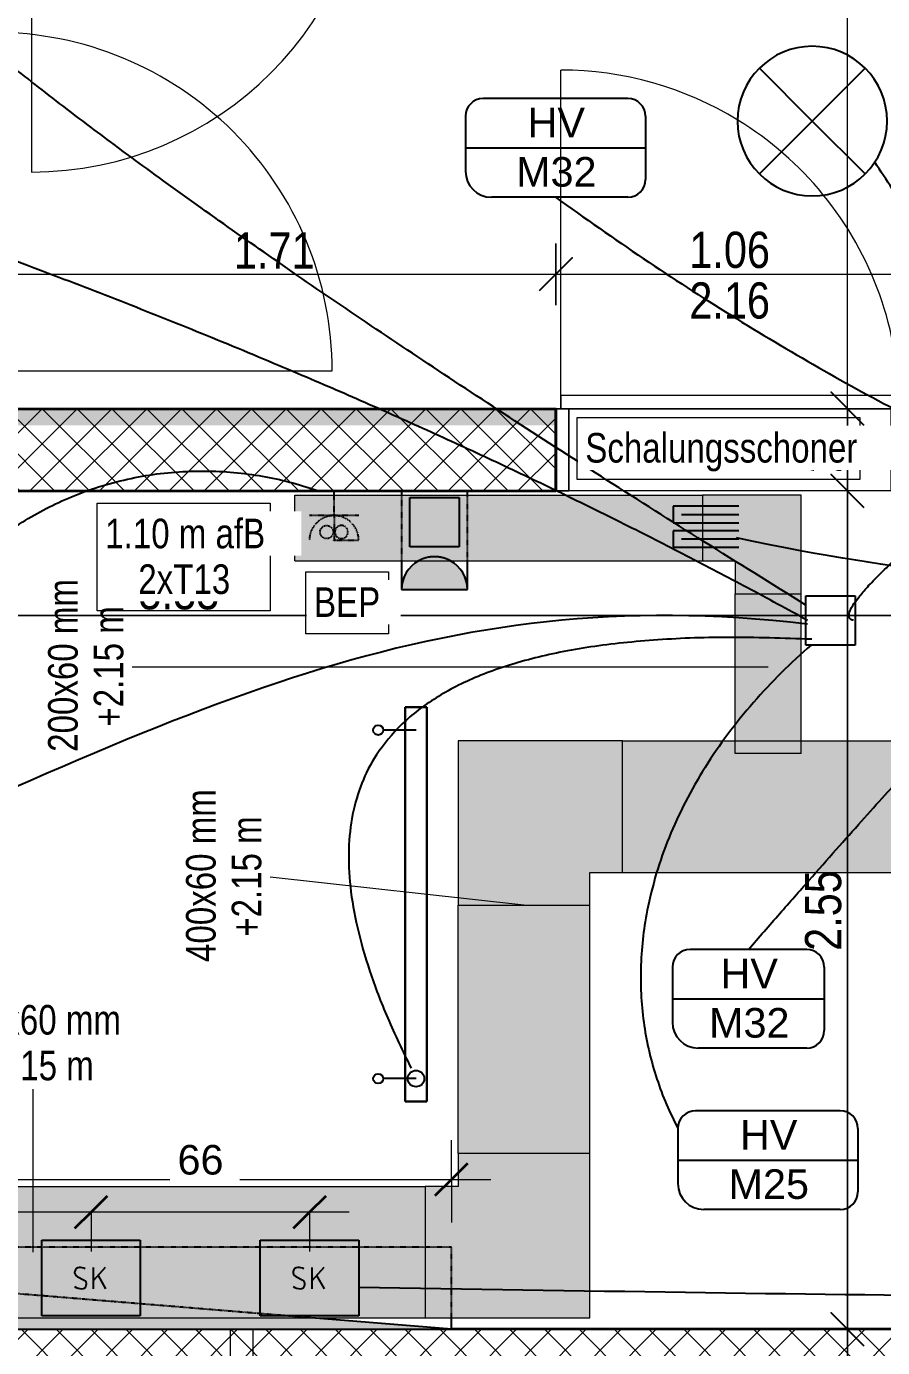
# Model space of a CAD drawing. Header units: millimetres. Extents: x -24363 to 26500, y -21894 to 23000.
# Drawn here: x -6730 to -4126, y -2856 to 1163 of the extents above; entities that cross this region are included whole.
import ezdxf

# ---------------------------------------------------------------- set-up
doc = ezdxf.new("R2010")
doc.units = ezdxf.units.MM
for name, pattern in [('IMPORT-Strich 2_1mm _3_', [3, 2, -1]), ('IMPORT-Strichpunkt 3_1_1mm Achsen _3_', [5, 3, -1, 0, -1]), ('Verdeckt 0_75', [1.5, 0.75, -0.75])]:
    doc.linetypes.add(name, pattern=pattern)
for name, color, linetype, lineweight in [('010 Türen Neu', 7, 'Continuous', 5), ('015 Innenwände Bauteilschraffuren Neu', 7, 'Continuous', 5), ('015 Innenwände Neu', 7, 'Continuous', 5), ('030 Bodenaufbauten Neu', 7, 'Continuous', 5), ('035 Decken Neu', 7, 'Continuous', 5), ('080 Raum Innen Kontur Neu', 7, 'Continuous', 5), ('110 Bemassungen Ausführung Neu', 7, 'Continuous', 5), ('160 Beschriftungen Ausführung Neu', 7, 'Continuous', 5), ('260 Kennzeichnung Sichtbeton Neu', 7, 'Continuous', 5), ('Allgemeine Beschriftungen', 7, 'Continuous', 5), ('Bemaßungen', 7, 'Continuous', 9), ('Bemaßungen-50', 7, 'Continuous', 9), ('Elektrische Ausstattung', 7, 'Continuous', 5), ('Elektroinstallationen', 7, 'Continuous', 5), ('Kabel', 7, 'Continuous', 5), ('Kabeltrasse - Beschriftungen', 7, 'Continuous', 9), ('Kabeltrassen', 7, 'Continuous', 5), ('Kabeltrassenformteile', 7, 'Continuous', 5), ('Leuchten', 7, 'Continuous', 5), ('Türen', 7, 'Continuous', 5), ('Wände', 7, 'Continuous', 5)]:
    doc.layers.add(name, color=color, linetype=linetype, lineweight=lineweight)
for name, color, linetype, lineweight, true_color in [('5773_100 Untergeschoss_dwg', 7, 'Continuous', 5, 0x767676), ('Detailelemente', 1, 'Continuous', 25, 0xff0000), ('Linien', 7, 'Verdeckt 0_75', 5, 0xc0c0c0)]:
    doc.layers.add(name, color=color, linetype=linetype, lineweight=lineweight, true_color=true_color)
doc.styles.add('Arial Narrow', font='ARIALN.TTF', dxfattribs={"height": 110.000002})
doc.styles.add('Arial Narrow_4', font='ARIALN.TTF', dxfattribs={"height": 75})
doc.styles.add('Arial_5', font='arial.ttf', dxfattribs={"height": 90})
doc.styles.add('Arial_6', font='arial.ttf', dxfattribs={"width": 0.8, "height": 90})
doc.dimstyles.new('Diagonal_-_1_8_mm_Arial', dxfattribs={"dimscale": 304.8, "dimtxt": 91.823346, "dimasz": 0.328084, "dimexe": 0.393701, "dimexo": 0.246063, "dimgap": 0.287073, "dimtad": 1, "dimdec": 0, "dimlfac": 0.1, "dimzin": 0, "dimdsep": 46, "dimtxsty": 'Arial_5', "dimblk1": 'OBLIQUE', "dimblk2": 'OBLIQUE', "dimsah": 1, "dimcen": 0.09, "dimdle": 0.393701, "dimadec": 3, "dimazin": 2, "dimtfac": 1, "dimtdec": 4, "dimtix": 1, "dimtmove": 0, "dimatfit": 3, "dimfxl": 1, "dimtvp": 1, "dimtfill": 1, "dimtolj": 1, "dimtzin": 0, "dimarcsym": 2})
pattern_1 = [(60.551, (0, 0), (-65.3095, 36.87365), []), (150.551, (0, 0), (36.87365, 65.3095), [])]

# ---------------------------------------------------------------- blocks, each defined once
blk = doc.blocks.new('DirectShape - Modell_Elektroplaner_002-17037888-UG')
at = {"layer": 'Wände', "color": 253, "true_color": 0xa3a3a3}
for p, q in [((3810, 250), (0, 250)), ((3810, 0), (3810, 250)), ((0, 0), (3810, 0))]:
    blk.add_line(p, q, dxfattribs=at)
blk = doc.blocks.new('DirectShape - Wand-035-17009666-UG')
blk.add_blockref('DirectShape - Modell_Elektroplaner_002-17037888-UG', (0, 0))
blk = doc.blocks.new('DirectShape - Modell_Elektroplaner_002-17024923-UG')
at = {"layer": 'Wände', "color": 253, "true_color": 0xa3a3a3}
for p, q in [((70, 0), (70, -70)), ((2950, 0), (70, 0)), ((2950, -70), (2950, 0)), ((70, -70), (2950, -70))]:
    blk.add_line(p, q, dxfattribs=at)
blk = doc.blocks.new('DirectShape - Wand-013-17032121-UG')
blk.add_blockref('DirectShape - Modell_Elektroplaner_002-17024923-UG', (0, 0))
blk = doc.blocks.new('DirectShape - Modell_Elektroplaner_002-17037977-UG')
at = {"layer": 'Wände', "color": 253, "true_color": 0xa3a3a3}
blk.add_line((6590, 0), (12490, 0), dxfattribs=at)
blk = doc.blocks.new('DirectShape - Wand-035-17010456-UG')
blk.add_blockref('DirectShape - Modell_Elektroplaner_002-17037977-UG', (0, 0))
blk = doc.blocks.new('DirectShape - Modell_Elektroplaner_002-17024827-UG')
at = {"layer": 'Türen', "color": 253, "true_color": 0xa3a3a3}
for p, q in [((1045, 290), (15, 290)), ((15, 290), (15, 250)), ((1045, 250), (1045, 290)), ((40, 250), (0, 250)), ((0, 250), (0, 0)), ((15, 250), (1045, 250)), ((40, 0), (40, 250)), ((1060, 250), (1020, 250)), ((1020, 250), (1020, 0)), ((1060, 0), (1060, 250)), ((0, 0), (40, 0)), ((1020, 0), (1060, 0))]:
    blk.add_line(p, q, dxfattribs=at)
blk = doc.blocks.new('DirectShape - Tür-014-17032105-UG')
blk.add_blockref('DirectShape - Modell_Elektroplaner_002-17024827-UG', (0, 0))
blk = doc.blocks.new('Modell_Elektroplaner_002_ifc-1-UG')
at = {"layer": 'Türen', "color": 251, "lineweight": 5, "true_color": 0x666666, "rotation": 359.999751747052}
blk.add_blockref('DirectShape - Tür-014-17032105-UG', (-5120, -250), dxfattribs=at)
at = {"layer": 'Wände', "color": 251, "lineweight": 5, "true_color": 0x666666}
for name, p, rotation in [('DirectShape - Wand-035-17009666-UG', (-8930, -250), 359.999751747052), ('DirectShape - Wand-035-17010456-UG', (3560, -2800), 179.9997507434196), ('DirectShape - Wand-013-17032121-UG', (-6110, -5750), 89.9997517460218)]:
    blk.add_blockref(name, p, dxfattribs=dict(at, rotation=rotation))
blk = doc.blocks.new('tin_LED_Lichtleiste - Lichtleiste LED 120-18168000-UG')
at = {"layer": 'Leuchten', "color": 150, "lineweight": 25, "true_color": 0x007fff}
for p, q in [((-530, 0), (-530, 100)), ((530, 0), (530, 100)), ((600, 32.5), (-600, 32.5)), ((-600, 32.5), (-600, -32.5)), ((-600, 32.5), (600, 32.5)), ((-600, -32.5), (-600, 32.5)), ((600, -32.5), (600, 32.5)), ((600, 32.5), (600, -32.5)), ((-600, -32.5), (600, -32.5)), ((600, -32.5), (-600, -32.5))]:
    blk.add_line(p, q, dxfattribs=at)
for centre, radius in [((-530, 115), 15), ((530, 115), 15), ((-530, 0), 25)]:
    blk.add_circle(centre, radius, dxfattribs=at)
blk = doc.blocks.new('tin_Abzweigdose_Flaeche_Decke - 115x115x115-18254457-UG')
at = {"layer": 'Detailelemente', "color": 150, "true_color": 0x007fff}
for p, q in [((-75, 75), (75, 75)), ((-75, -75), (-75, 75)), ((75, 75), (75, -75)), ((75, -75), (-75, -75))]:
    blk.add_line(p, q, dxfattribs=at)
blk = doc.blocks.new('tin_Schlaufdose_Flaeche_Decke - 250x180x120-17548283-UG')
at = {"layer": 'Elektrische Ausstattung', "color": 1, "lineweight": 25, "true_color": 0xff0000}
for p, q in [((-150, 115), (150, 115)), ((-150, -115), (-150, 115)), ((150, 115), (150, -115)), ((-42.1, 4.1), (-20.9, -6.5)), ((7.5, -33.3), (7.5, 31.4)), ((43.5, 31.4), (7.5, -8.1)), ((21.4, 7.1), (43.9, -33.3)), ((150, -115), (-150, -115))]:
    blk.add_line(p, q, dxfattribs=at)
for centre, radius, start, end in [((-35.5, 17), 14.5, 166.68, 242.9494), ((-35.5, 17), 14.4, 90.7712, 166.8059), ((-36, -17.5), 48.9, 67.8956, 89.5956), ((-26.8, 7.6), 40.9, 235.4315, 268.5193), ((-28.4, -18.9), 14.4, 272.5015, 346.8059), ((-28.5, -18.8), 14.5, 346.6801, 58.2226)]:
    blk.add_arc(centre, radius, start, end, dxfattribs=at)
blk = doc.blocks.new('tin_Decke_Aufbauleuchte_Rund - Anbauleuchte Decke rund 400 mm-17691533-UG')
at = {"layer": 'Leuchten', "color": 150, "lineweight": 25, "true_color": 0x007fff}
for q in [(-160.9, 160.9), (160.9, 160.9), (-160.9, -160.9), (160.9, -160.9)]:
    blk.add_line((0, 0), q, dxfattribs=at)
for start, end in [(360, 180), (180, 360)]:
    blk.add_arc((0, 0), 227.5, start, end, dxfattribs=at)
blk = doc.blocks.new('tin_Trasse - Knie - Knie-18168374-UG')
at = {"layer": 'Kabeltrassenformteile', "linetype": 'Verdeckt 0_75', "true_color": 0xffffaa}
blk.add_hatch(color=51, dxfattribs=at).paths.add_polyline_path([(-200, 300), (-200, 200), (-300, 200), (-300, -200), (200, -200), (200, 300)])
at = {"layer": 'Kabeltrassenformteile'}
for p, q in [((200, 300), (-200, 300)), ((-200, 300), (-200, 200)), ((200, -200), (200, 300)), ((-200, 200), (-300, 200)), ((-300, 200), (-300, -200)), ((-300, -200), (200, -200))]:
    blk.add_line(p, q, dxfattribs=at)
blk = doc.blocks.new('tin_Abzweigdose_Flaeche_Decke - 115x115x115-V6-UG')
at = {"layer": 'Detailelemente', "color": 94, "true_color": 0x00a500}
for p, q in [((-75, 75), (75, 75)), ((-75, -75), (-75, 75)), ((75, 75), (75, -75)), ((75, -75), (-75, -75))]:
    blk.add_line(p, q, dxfattribs=at)
blk = doc.blocks.new('tin_Beschriftung_Verweis_2 Zeilen - Verteilung_ Leerrohr-V15-UG')
at = {"layer": 'Elektroinstallationen', "color": 150, "lineweight": 25, "true_color": 0x007fff}
for p, q in [((220, 150), (-220, 150)), ((-273.6, 96.4), (-273.6, -71.4)), ((273.6, 96.4), (273.6, -96.4)), ((-273.6, 0), (273.6, 0)), ((220, -150), (-195, -150))]:
    blk.add_line(p, q, dxfattribs=at)
for centre, radius, start, end in [((-220, 96.4), 53.6, 90, 180), ((220, 96.4), 53.6, 360, 90), ((-195, -71.4), 78.6, 180, 270), ((220, -96.4), 53.6, 270, 0)]:
    blk.add_arc(centre, radius, start, end, dxfattribs=at)
blk = doc.blocks.new('tin_Beschriftung_Verweis_2 Zeilen - Verteilung_ Leerrohr-V16-UG')
at = {"layer": 'Elektroinstallationen', "color": 150, "lineweight": 25, "true_color": 0x007fff}
for p, q in [((220, 150), (-220, 150)), ((-273.6, 96.4), (-273.6, -71.4)), ((273.6, 96.4), (273.6, -96.4)), ((-273.6, 0), (273.6, 0)), ((220, -150), (-195, -150))]:
    blk.add_line(p, q, dxfattribs=at)
for centre, radius, start, end in [((-220, 96.4), 53.6, 90, 180), ((220, 96.4), 53.6, 360, 90), ((-195, -71.4), 78.6, 180, 270), ((220, -96.4), 53.6, 270, 0)]:
    blk.add_arc(centre, radius, start, end, dxfattribs=at)
blk = doc.blocks.new('tin_Trasse - Knie - Knie-18175129-UG')
at = {"layer": 'Kabeltrassenformteile', "linetype": 'Verdeckt 0_75', "true_color": 0xffffaa}
blk.add_hatch(color=51, dxfattribs=at).paths.add_polyline_path([(-200, 100), (-200, -100), (100, -100), (100, 200), (-100, 200), (-100, 100)])
at = {"layer": 'Kabeltrassenformteile'}
for p, q in [((100, 200), (-100, 200)), ((-100, 200), (-100, 100)), ((100, -100), (100, 200)), ((-100, 100), (-200, 100)), ((-200, 100), (-200, -100)), ((-200, -100), (100, -100))]:
    blk.add_line(p, q, dxfattribs=at)
blk = doc.blocks.new('tin_Schalungsschoner - Schalungsschoner-18176434-UG')
at = {"layer": 'Elektroinstallationen', "color": 94, "lineweight": 25, "true_color": 0x00a500}
for p, q in [((0, 25), (-200, 25)), ((-200, 25), (-200, -25)), ((-175, 0), (0, 0)), ((-200, -25), (0, -25))]:
    blk.add_line(p, q, dxfattribs=at)
blk = doc.blocks.new('tin_Beschriftung_Verweis_2 Zeilen - Verteilung_ Leerrohr-18253829-UG')
at = {"layer": 'Elektroinstallationen', "color": 1, "lineweight": 25, "true_color": 0xff0000}
for p, q in [((177.3, 150), (-177.3, 150)), ((-230.9, 96.4), (-230.9, -71.4)), ((230.9, 96.4), (230.9, -96.4)), ((-230.9, 0), (230.9, 0)), ((177.3, -150), (-152.3, -150))]:
    blk.add_line(p, q, dxfattribs=at)
for centre, radius, start, end in [((-177.3, 96.4), 53.6, 90, 180), ((177.3, 96.4), 53.6, 360, 90), ((-152.3, -71.4), 78.6, 180, 270), ((177.3, -96.4), 53.6, 270, 0)]:
    blk.add_arc(centre, radius, start, end, dxfattribs=at)
blk = doc.blocks.new('tin_Schaltgerätekombination_Zaehler - Schaltgerätekombination Zähler-17837752-UG')
at = {"layer": 'Detailelemente', "linetype": 'Verdeckt 0_75'}
blk.add_hatch(color=256, dxfattribs=at).paths.add_polyline_path([(-1436.9, 0), (-1525, 0), (-1099.6, -34.9), (1525, -34.9), (1525, 0), (-444.6, 0)])
at = {"layer": 'Detailelemente'}
for p, q in [((1525, 0), (-1525, 0)), ((-1525, 0), (-1099.6, -34.9)), ((-1525, 0), (-1525, -34.9)), ((1525, -34.9), (1525, 0))]:
    blk.add_line(p, q, dxfattribs=at)
at = {"layer": 'Linien', "color": 1, "lineweight": 25, "true_color": 0xff0000}
for p, q in [((-1525, -34.9), (-1525, -250)), ((-1099, -34.9), (-1020, -41.4)), ((1525, -250), (1525, -34.9)), ((-1018.8, -41.5), (411.7, -158.7)), ((411.8, -158.8), (418.3, -159.3)), ((418.4, -159.3), (481.6, -164.5)), ((481.7, -164.5), (1525, -250)), ((-1525, -250), (1525, -250))]:
    blk.add_line(p, q, dxfattribs=at)
blk = doc.blocks.new('tin_BEP - BEP-18175517-UG')
at = {"layer": 'Detailelemente', "linetype": 'Verdeckt 0_75', "true_color": 0x00a500}
blk.add_hatch(color=94, dxfattribs=at).paths.add_polyline_path([(100, -300), (96.6, -274.1), (86.6, -250), (70.7, -229.3), (48.9, -212.9), (-50, -213.4), (-70.7, -229.3), (-86.6, -250), (-96.6, -274.1), (-100, -300)])
at = {"layer": 'Detailelemente', "color": 94, "true_color": 0x00a500}
for p, q in [((-100, 0), (100, 0)), ((-100, 0), (-100, -12.9)), ((100, -12.9), (100, 0)), ((-100, -212.9), (-100, -300)), ((100, -300), (100, -212.9)), ((-100, -300), (100, -300)), ((-100, -300), (100, -300))]:
    blk.add_line(p, q, dxfattribs=at)
for start, end in [(118.0185, 180), (119.2962, 180), (0, 61.9815), (0, 60.7038)]:
    blk.add_arc((0, -300), 100, start, end, dxfattribs=at)
at = {"layer": 'Linien', "color": 94, "lineweight": 25, "true_color": 0x00a500}
for p, q in [((-100, -13), (-100, -212.9)), ((100, -212.9), (100, -13))]:
    blk.add_line(p, q, dxfattribs=at)
for start, end in [(60.7783, 119.2217), (62.0101, 117.9899)]:
    blk.add_arc((0, -300), 100, start, end, dxfattribs=at)
blk = doc.blocks.new('tin_Steckdose_T13_AP - Steckdose 2xT13 AP-17570196-UG')
at = {"layer": 'Detailelemente'}
blk.add_line((-143.6, -12.9), (-143.6, 0), dxfattribs=at)
blk.add_circle((-143.6, 0), 0.3, dxfattribs=at)
at = {"layer": 'Linien', "color": 1, "lineweight": 25, "true_color": 0xff0000}
for p, q in [((-143.6, -75), (-143.6, -13)), ((-68.6, -75), (-218.6, -75)), ((-143.6, -75), (-143.6, -150)), ((-143.6, -150), (-68.6, -150))]:
    blk.add_line(p, q, dxfattribs=at)
for centre, radius in [((-166.1, -125), 20), ((-143.6, -150), 0.3), ((-143.6, -150), 0.3)]:
    blk.add_circle(centre, radius, dxfattribs=at)
for centre, radius, start, end in [((-143.6, -150), 75, 0, 180), ((-143.6, -150), 75, 0, 90), ((-121.1, -125), 20, 0, 180), ((-121.1, -125), 20, 180, 0)]:
    blk.add_arc(centre, radius, start, end, dxfattribs=at)
blk = doc.blocks.new('5773_100 Untergeschoss_dwg-17512464-UG')
at = {"layer": '015 Innenwände Bauteilschraffuren Neu', "true_color": 0x808080}
h = blk.add_hatch(dxfattribs=at)
h.set_pattern_fill('FP_1', color=8, style=0, pattern_type=2)
h.set_pattern_definition(pattern_1)
h.paths.add_polyline_path([(-6212.4, -1988.3), (-4865.5, -1613.5), (-4932.6, -1372.7), (-8603.1, -2394.1), (-8536.1, -2634.9), (-7374.3, -2311.7)])
h = blk.add_hatch(dxfattribs=at)
h.set_pattern_fill('FP_1', color=8, style=0, pattern_type=2)
h.set_pattern_definition(pattern_1)
h.paths.add_polyline_path([(-2101.4, -3750.7), (-2168.4, -3509.8), (-2887.2, -3709.9), (-2897.5, -3728.2), (-2915.8, -3717.8), (-7852.4, -5091.6), (-7785.4, -5332.4), (-2556.9, -3877.4)])
h.paths.add_polyline_path([(-2694.9, -3862.9), (-2701.4, -3863.8), (-2707.8, -3863), (-2713.9, -3860.5), (-2719.1, -3856.6), (-2723.1, -3851.5), (-2725.7, -3845.5), (-2726.6, -3839), (-2725.8, -3832.5), (-2723.4, -3826.5), (-2719.5, -3821.3), (-2714.3, -3817.2), (-2708.3, -3814.7), (-2701.8, -3813.8), (-2695.4, -3814.6), (-2689.3, -3817), (-2684.1, -3820.9), (-2680.1, -3826.1), (-2677.5, -3832.1), (-2676.6, -3838.5), (-2677.4, -3845), (-2679.8, -3851.1), (-2683.8, -3856.3), (-2688.9, -3860.3)])
at = {"layer": '260 Kennzeichnung Sichtbeton Neu', "true_color": 0x002609}
blk.add_hatch(color=98, dxfattribs=at).paths.add_polyline_path([(-6266, -1795.6), (-4919.2, -1420.8), (-4932.6, -1372.7), (-6580, -1831.1), (-6606.8, -1734.8), (-6654.9, -1748.2), (-6614.7, -1892.7)])
at = {"layer": '010 Türen Neu'}
for p, q in [((-6938.3, -114.3), (-6662.2, -1106.6)), ((-4918.1, -1368.6), (-5194.3, -376.3)), ((-6610.8, -1720.3), (-5618.5, -1444.2))]:
    blk.add_line(p, q, dxfattribs=at)
at = {"layer": '010 Türen Neu', "linetype": 'IMPORT-Strichpunkt 3_1_1mm Achsen _3_'}
for p, q in [((-3911.4, -1088.5), (-4932.6, -1372.7)), ((-3844.3, -1329.3), (-4865.5, -1613.5))]:
    blk.add_line(p, q, dxfattribs=at)
at = {"layer": '010 Türen Neu', "flags": 128}
blk.add_lwpolyline([(-4932.6, -1372.7), (-4894, -1361.9), (-4827, -1602.8), (-4865.5, -1613.5)], close=True, dxfattribs=at)
at = {"layer": '010 Türen Neu', "lineweight": 35, "flags": 128}
blk.add_lwpolyline([(-4865.5, -1613.5), (-4932.6, -1372.7)], close=True, dxfattribs=at)
at = {"layer": '010 Türen Neu'}
for centre, start, end in [((-6938.3, -114.3), 285.551, 15.551), ((-4918.1, -1368.6), 74.022, 105.551), ((-4918.1, -1368.6), 54.8295, 74.0192), ((-4918.1, -1368.6), 15.551, 54.8267), ((-6610.8, -1720.3), 15.551, 105.551)]:
    blk.add_arc(centre, 1030, start, end, dxfattribs=at)
at = {"layer": '015 Innenwände Neu', "lineweight": 35}
blk.add_line((-2915.8, -3717.8), (-4487.9, -4155.3), dxfattribs=at)
at = {"layer": '015 Innenwände Neu', "lineweight": 35, "flags": 128}
for points in [[(-7784.2, -2166.2), (-6820.8, -1898.1), (-6847.6, -1801.8), (-6606.8, -1734.8), (-6580, -1831.1), (-4932.6, -1372.7), (-4865.5, -1613.5)], [(-8458.3, -2914.5), (-8536.1, -2634.9), (-4865.5, -1613.5)]]:
    blk.add_lwpolyline(points, dxfattribs=at)
at = {"layer": '030 Bodenaufbauten Neu'}
blk.add_line((-4487.9, -4155.3), (-2915.8, -3717.8), dxfattribs=at)
at = {"layer": '030 Bodenaufbauten Neu', "flags": 128}
for points in [[(-2044.7, 447), (-2251.4, 1190), (-7049.1, -145.2), (-6580, -1831.1), (-3227.4, -898.1)], [(-3197.4, -1938.3), (-3226.9, -1832.2), (-3401.2, -1206), (-3882.9, -1340), (-3949.9, -1099.2), (-4894, -1361.9), (-4827, -1602.8)], [(-4827, -1602.8), (-8536.1, -2634.9), (-8458.3, -2914.5)]]:
    blk.add_lwpolyline(points, dxfattribs=at)
at = {"layer": '035 Decken Neu', "linetype": 'IMPORT-Strich 2_1mm _3_', "flags": 128}
blk.add_lwpolyline([(-687.7, -3496.9), (-790.8, -3126.5), (-2476.7, -3595.6), (-3227.4, -898.1), (-6580, -1831.1), (-7049.1, -145.2), (-5642.6, 246.3), (-7264.6, 6074.8), (1097.7, 8401.9), (-7264.6, 6074.8), (-5642.6, 246.3), (-7049.1, -145.2), (-6580, -1831.1), (-3227.4, -898.1), (-2476.7, -3595.6), (-790.8, -3126.5)], close=True, dxfattribs=at)
blk.add_lwpolyline([(-14803.6, -590.4), (-12693.8, -3.3), (-13873.4, 4235.7), (-7264.6, 6074.8), (-5642.6, 246.3), (-7049.1, -145.2), (-6580, -1831.1), (-3227.4, -898.1), (-2476.7, -3595.6), (-790.8, -3126.5), (-687.7, -3496.9)], dxfattribs=at)
at = {"layer": '080 Raum Innen Kontur Neu', "color": 9, "true_color": 0xc0c0c0}
blk.add_line((-4487.9, -4155.3), (-2915.8, -3717.8), dxfattribs=at)
at = {"layer": '080 Raum Innen Kontur Neu', "color": 9, "true_color": 0xc0c0c0, "flags": 128}
for points in [[(-2044.7, 447), (-2251.4, 1190), (-7049.1, -145.2), (-6580, -1831.1), (-3227.4, -898.1)], [(-3197.4, -1938.3), (-3401.2, -1206), (-8536.1, -2634.9)]]:
    blk.add_lwpolyline(points, dxfattribs=at)
at = {"layer": '110 Bemassungen Ausführung Neu', "color": 254, "true_color": 0xcccccc}
for p, q in [((-4341.3, -188.7), (-4366.1, -99.5)), ((-4341.3, -188.7), (-4366.1, -99.5)), ((-4283.9, -394.9), (-4341.3, -188.8)), ((-4283.9, -394.9), (-4341.3, -188.8)), ((-4259, -484.2), (-4283.9, -395)), ((-4259, -484.2), (-4283.9, -395)), ((-4078, -1134.8), (-4259, -484.3)), ((-3987.7, -1109.7), (-4168.3, -1160)), ((-3920.7, -1350.6), (-4101.3, -1400.8)), ((-4237.9, -1832.4), (-4045.3, -1778.9)), ((-4045.3, -1778.9), (-4237.9, -1832.4)), ((-8405.8, -2992.3), (-4238, -1832.5)), ((-4238, -1832.5), (-8405.8, -2992.3)), ((-3807.2, -2108), (-3700, -2493.3)), ((-3700, -2493.3), (-3807.2, -2108)), ((-3237, -3807.2), (-3417.6, -3857.5))]:
    blk.add_line(p, q, dxfattribs=at)
at = {"layer": '110 Bemassungen Ausführung Neu', "color": 254, "true_color": 0xcccccc, "flags": 128}
for points in [[(-4366.1, -99.4), (-4547.2, 551.1), (-4614.2, 791.9), (-5994.9, 5753.4), (-6061.9, 5994.3), (-5994.9, 5753.4)], [(-4366.1, -99.4), (-4547.2, 551.1), (-4614.2, 791.9), (-5994.9, 5753.4), (-4614.2, 791.9)], [(-6762, -1456.9), (-6689.7, -1436.8), (-5042.3, -978.3), (-4021.1, -694.2), (-3337.1, -503.8), (-2181, -182.1)], [(-3807.2, -2108), (-4011, -1375.7), (-4078, -1134.8), (-4259, -484.3)], [(-4011, -1375.7), (-4078, -1134.8), (-4011, -1375.7), (-3807.2, -2108)]]:
    blk.add_lwpolyline(points, dxfattribs=at)
at = {"layer": '110 Bemassungen Ausführung Neu', "color": 254, "lineweight": 25, "true_color": 0xcccccc, "flags": 128}
for points in [[(-5077.1, -1039.9), (-5007.5, -916.8)], [(-4016.4, -1169.6), (-4139.6, -1100.1)], [(-3949.4, -1410.5), (-4072.5, -1340.9)], [(-3265.7, -3867.1), (-3388.9, -3797.6)]]:
    blk.add_lwpolyline(points, close=True, dxfattribs=at)
at = {"layer": '110 Bemassungen Ausführung Neu', "color": 254, "true_color": 0xcccccc, "flags": 128}
for points in [[(-5067.4, -888), (-5017.2, -1068.7)], [(-4045.3, -1778.8), (-3299.5, -1571.3)], [(-3700, -2493.3), (-3327.3, -3832.3), (-3260.3, -4073.2), (-1289.8, -11154.1), (-3260.3, -4073.2), (-3327.3, -3832.3)]]:
    blk.add_lwpolyline(points, close=True, dxfattribs=at)
at = {"layer": '110 Bemassungen Ausführung Neu', "color": 254, "true_color": 0xcccccc, "char_height": 110, "attachment_point": 1, "line_spacing_factor": 0.974696, "style": 'Arial Narrow'}
for s, insert, width, rotation in [('1.06', (-4685.7, -745.1), 293.138, 15.551), ('2.16', (-4644.4, -893.4), 293.138, 15.551), ('1.71', (-6019.5, -1118.2), 293.138, 15.551), ('25', (-4149.9, -1358.1), 167.507, 105.551), ('5.33', (-6021, -2194.6), 293.138, 15.551), ('2.55', (-3760.3, -2758), 293.138, 105.551)]:
    blk.add_mtext(s, dxfattribs=dict(at, insert=insert, width=width, rotation=rotation))
at = {"layer": '160 Beschriftungen Ausführung Neu', "color": 254, "true_color": 0xcccccc, "insert": (-4567.1, -1365), "char_height": 75, "width": 410.801, "attachment_point": 1, "rotation": 15.551, "line_spacing_factor": 0.974696, "style": 'Arial Narrow_4'}
blk.add_mtext('-1.0.06-1', dxfattribs=at)
blk = doc.blocks.new('DIMBLOCK1-UG')
at = {"layer": 'Bemaßungen-50'}
for p, q in [((-8487.6, -2344.4), (-8487.6, -2224.4)), ((-5437.6, -2344.4), (-5437.6, -2224.4)), ((-8607.6, -2344.4), (-5317.6, -2344.4)), ((-8487.6, -2344.4), (-8487.6, -2475)), ((-5437.6, -2344.4), (-5437.6, -2475))]:
    blk.add_line(p, q, dxfattribs=at)
at = {"layer": 'Bemaßungen-50', "lineweight": 35}
for p, q in [((-8487.6, -2344.4), (-8437.6, -2294.4)), ((-5437.6, -2344.4), (-5387.6, -2294.4)), ((-8487.6, -2344.4), (-8537.6, -2394.4)), ((-5437.6, -2344.4), (-5487.6, -2394.4))]:
    blk.add_line(p, q, dxfattribs=at)
at = {"layer": 'Bemaßungen-50', "color": 0, "insert": (-7066.4, -2140), "char_height": 90, "width": 249.194, "attachment_point": 1, "line_spacing_factor": 0.941778, "style": 'Arial_5', "bg_fill": 3, "box_fill_scale": 1.25, "bg_fill_color": 256, "bg_fill_true_color": 13158600, "bg_fill_transparency": 0}
blk.add_mtext('305', dxfattribs=at)
blk = doc.blocks.new('_Oblique')
at = {"color": 0, "linetype": 'ByBlock', "lineweight": -2}
blk.add_line((-0.5, -0.5), (0.5, 0.5), dxfattribs=at)
blk = doc.blocks.new('DIMBLOCK8-UG')
at = {"layer": 'Bemaßungen-50', "lineweight": 35}
for p, q in [((-6533.6, -2443.6), (-6483.6, -2393.6)), ((-5868.8, -2443.6), (-5818.8, -2393.6)), ((-6533.6, -2443.6), (-6583.6, -2493.6)), ((-5868.8, -2443.6), (-5918.8, -2493.6))]:
    blk.add_line(p, q, dxfattribs=at)
at = {"layer": 'Bemaßungen-50'}
for p, q in [((-6533.6, -2443.6), (-6533.6, -2439.3)), ((-5748.8, -2443.6), (-6533.6, -2443.6)), ((-6533.6, -2443.6), (-6533.6, -2563.6)), ((-5868.8, -2443.6), (-5868.8, -2439.3)), ((-5868.8, -2443.6), (-5868.8, -2563.6))]:
    blk.add_line(p, q, dxfattribs=at)
at = {"layer": 'Bemaßungen-50', "color": 0, "insert": (-6270.5, -2239.2), "char_height": 90, "width": 166.13, "attachment_point": 1, "line_spacing_factor": 0.941778, "style": 'Arial_5', "bg_fill": 3, "box_fill_scale": 1.25, "bg_fill_color": 256, "bg_fill_true_color": 13158600, "bg_fill_transparency": 0}
blk.add_mtext('66', dxfattribs=at)
blk = doc.blocks.new('DIMBLOCK9-UG')
at = {"layer": 'Bemaßungen-50', "lineweight": 35}
for p, q in [((-7398.4, -2443.6), (-7348.4, -2393.6)), ((-6533.6, -2443.6), (-6483.6, -2393.6)), ((-7398.4, -2443.6), (-7448.4, -2493.6)), ((-6533.6, -2443.6), (-6583.6, -2493.6))]:
    blk.add_line(p, q, dxfattribs=at)
at = {"layer": 'Bemaßungen-50'}
for p, q in [((-7398.4, -2443.6), (-7398.4, -2439.3)), ((-6533.6, -2443.6), (-7398.4, -2443.6)), ((-7398.4, -2443.6), (-7398.4, -2563.6)), ((-6533.6, -2443.6), (-6533.6, -2439.3)), ((-6533.6, -2443.6), (-6533.6, -2563.6))]:
    blk.add_line(p, q, dxfattribs=at)
at = {"layer": 'Bemaßungen-50', "color": 0, "insert": (-7035.3, -2239.2), "char_height": 90, "width": 166.13, "attachment_point": 1, "line_spacing_factor": 0.941778, "style": 'Arial_5', "bg_fill": 3, "box_fill_scale": 1.25, "bg_fill_color": 256, "bg_fill_true_color": 13158600, "bg_fill_transparency": 0}
blk.add_mtext('86', dxfattribs=at)

msp = doc.modelspace()

# ---------------------------------------------------------------- hatches: boundary and pattern name
at = {"layer": 'Kabeltrassen', "true_color": 0xffffaa}
for points in [[(-4674.1, -462.9), (-4674.1, -262.9), (-5914.1, -262.9), (-5914.1, -462.9), (-5312, -462.9)], [(-4574.1, -1048.6), (-4374.1, -1048.6), (-4374.1, -562.9), (-4574.1, -562.9)], [(-5017, -2265.1), (-5017, -1510.1), (-5417, -1510.1), (-5417, -2265.1)], [(-5517, -2765.1), (-5517, -2365.1), (-8880, -2365.1), (-8880, -2765.1), (-6518, -2765.1)]]:
    msp.add_hatch(color=51, dxfattribs=at).paths.add_polyline_path(points)
h = msp.add_hatch(color=51, dxfattribs=at)
h.paths.add_polyline_path([(-3605.6, -1410.1), (-3600, -1410.1), (-3600, -1010.1), (-4917, -1010.1), (-4917, -1410.1), (-3955.6, -1410.1)])
h.paths.add_polyline_path([(-3605.6, -1390), (-3955.6, -1390), (-3955.6, -1040), (-3605.6, -1040)])

# ---------------------------------------------------------------- linework, layer by layer
at = {"layer": 'Allgemeine Beschriftungen', "color": 94, "lineweight": 18, "true_color": 0x00a500, "flags": 128}
for points in [[(-5055.3, -26.2), (-4195.7, -26.2), (-4195.7, -215.2), (-5055.3, -215.2)], [(-5880.3, -495.7), (-5629.1, -495.7), (-5629.1, -684.7), (-5880.3, -684.7)]]:
    msp.add_lwpolyline(points, close=True, dxfattribs=at)
at = {"layer": 'Allgemeine Beschriftungen', "color": 1, "lineweight": 18, "true_color": 0xff0000, "flags": 128}
msp.add_lwpolyline([(-6515.3, -287), (-5988.9, -287), (-5988.9, -615), (-6515.3, -615)], close=True, dxfattribs=at)
at = {"layer": 'Kabel', "color": 94, "lineweight": 25, "true_color": 0x00a500}
msp.add_open_spline([(9360.8, 2195.2), (6571.5, 1961.9), (6517.5, -768.5), (2035, -1082), (-1549.1, -880.9), (-3350, -498.1), (-4009.5, -511.7), (-4570.5, -392.5)], degree=3, knots=[0, 0, 0, 0, 10.961799, 22.788326, 33.6417, 40.302376, 43.664446, 43.664446, 43.664446, 43.664446], dxfattribs=at)
at = {"layer": 'Kabel', "color": 150, "lineweight": 25, "true_color": 0x007fff}
for points, weights in [([(-4359.3, -597.2), (-6253, 573.9), (-7078.6, 1293.9)], [1, 0.998552492681, 1]), ([(-4354.3, -643.7), (-5937.8, 227.9), (-7958.8, 856.9)], [1, 0.994101399766, 1]), ([(-5121, 643.2), (-3285.7, -680.4), (-1796.8, -610.8)], [1, 0.965334481885, 1]), ([(-4343.9, -718.7), (-5152.3, -1422.6), (-4748.6, -2189)], [1, 0.833295388501, 1])]:
    msp.add_rational_spline(points, weights, degree=2, dxfattribs=at)
for points, degree in [([(-1796.8, -573.7), (-3318.3, -556.2), (-4150, 749.9)], 2), ([(-4214.3, -643.7), (-4288.5, -629.2), (-3977.3, -358)], 2), ([(-4354.3, -655.1), (-5495.8, -521.3), (-6230.7, -915.9), (-7467.5, -1466.5)], 3), ([(-4341.8, -701.2), (-6266.8, -608), (-5560.2, -2005.8)], 2)]:
    msp.add_open_spline(points, degree=degree, dxfattribs=at)
at = {"layer": 'Kabel', "color": 1, "lineweight": 25, "true_color": 0xff0000}
msp.add_rational_spline([(-7034.8, -633.4), (-6614.9, 23.7), (-5841.3, -250)], [1, 0.770407249964, 1], degree=2, dxfattribs=at)
for points in [[(-4534.3, -1644.4), (-4015.1, -1050.1), (-3835, -870)], [(-5718.8, -2671.4), (3408.8, -2850), (3935, -2021.8)]]:
    msp.add_open_spline(points, degree=2, dxfattribs=at)
at = {"layer": 'Kabeltrasse - Beschriftungen'}
for p, q in [((-4474.1, -785.5), (-6408.5, -785.5)), ((-5217, -1510.1), (-5989.1, -1424.6))]:
    msp.add_line(p, q, dxfattribs=at)
at = {"layer": 'Kabeltrassen'}
for p, q in [((-5914.1, -462.9), (-5914.1, -262.9)), ((-5914.1, -262.9), (-4674.1, -262.9)), ((-4674.1, -262.9), (-4674.1, -462.9)), ((-5914.1, -462.9), (-4674.1, -462.9)), ((-4574.1, -562.9), (-4374.1, -562.9)), ((-4574.1, -1048.6), (-4574.1, -562.9)), ((-4374.1, -1048.6), (-4374.1, -562.9)), ((-4917, -1410.1), (-4917, -1010.1)), ((-4917, -1010.1), (-3600, -1010.1)), ((-4374.1, -1048.6), (-4574.1, -1048.6)), ((-4917, -1410.1), (-3600, -1410.1)), ((-5417, -1510.1), (-5017, -1510.1)), ((-5417, -2265.1), (-5417, -1510.1)), ((-5017, -2265.1), (-5017, -1510.1)), ((-5017, -2265.1), (-5417, -2265.1)), ((-8880, -2365.1), (-5517, -2365.1)), ((-5517, -2365.1), (-5517, -2765.1)), ((-8880, -2765.1), (-5517, -2765.1))]:
    msp.add_line(p, q, dxfattribs=at)

# ---------------------------------------------------------------- block references
at = {"lineweight": 5}
msp.add_blockref('Modell_Elektroplaner_002_ifc-1-UG', (0, 0), dxfattribs=at)
at = {"layer": '5773_100 Untergeschoss_dwg', "color": 254, "true_color": 0xcccccc, "rotation": 344.449}
msp.add_blockref('5773_100 Untergeschoss_dwg-17512464-UG', (0, 0), dxfattribs=at)
at = {"layer": 'Detailelemente', "color": 94, "true_color": 0x00a500}
msp.add_blockref('tin_Abzweigdose_Flaeche_Decke - 115x115x115-V6-UG', (-5488.9, -345), dxfattribs=at)
at = {"layer": 'Detailelemente', "color": 150, "true_color": 0x007fff}
msp.add_blockref('tin_Abzweigdose_Flaeche_Decke - 115x115x115-18254457-UG', (-4284.3, -643.7), dxfattribs=at)
at = {"layer": 'Elektrische Ausstattung', "color": 1, "lineweight": 25, "true_color": 0xff0000}
for p in [(-6533.6, -2643.5), (-5868.8, -2643.5)]:
    msp.add_blockref('tin_Schlaufdose_Flaeche_Decke - 250x180x120-17548283-UG', p, dxfattribs=at)
at = {"layer": 'Elektroinstallationen', "color": 150, "lineweight": 25, "true_color": 0x007fff}
for name, p in [('tin_Beschriftung_Verweis_2 Zeilen - Verteilung_ Leerrohr-V16-UG', (-5121, 793.5)), ('tin_Beschriftung_Verweis_2 Zeilen - Verteilung_ Leerrohr-V15-UG', (-4475, -2285.4))]:
    msp.add_blockref(name, p, dxfattribs=at)
at = {"layer": 'Elektroinstallationen', "color": 94, "lineweight": 25, "true_color": 0x00a500}
for p in [(-4563, -321.6), (-4563, -395.9)]:
    msp.add_blockref('tin_Schalungsschoner - Schalungsschoner-18176434-UG', p, dxfattribs=at)
at = {"layer": 'Elektroinstallationen', "color": 1, "lineweight": 25, "true_color": 0xff0000}
msp.add_blockref('tin_Beschriftung_Verweis_2 Zeilen - Verteilung_ Leerrohr-18253829-UG', (-4534.3, -1794.7), dxfattribs=at)
at = {"layer": 'Kabeltrassenformteile'}
for name, p, rotation in [('tin_Trasse - Knie - Knie-18175129-UG', (-4474.1, -362.9), 90.0000000000013), ('tin_Trasse - Knie - Knie-18168374-UG', (-5217, -1210.1), 180)]:
    msp.add_blockref(name, p, dxfattribs=dict(at, rotation=rotation))
msp.add_blockref('tin_Trasse - Knie - Knie-18168374-UG', (-5217, -2565.1), dxfattribs=at)
at = {"layer": 'Leuchten', "color": 150, "lineweight": 25, "true_color": 0x007fff}
msp.add_blockref('tin_Decke_Aufbauleuchte_Rund - Anbauleuchte Decke rund 400 mm-17691533-UG', (-4340, 875), dxfattribs=at)
at = {"layer": 'Leuchten', "color": 150, "lineweight": 25, "true_color": 0x007fff, "rotation": 89.9999999999999}
msp.add_blockref('tin_LED_Lichtleiste - Lichtleiste LED 120-18168000-UG', (-5545.2, -1507.4), dxfattribs=at)
at = {"layer": 'Linien', "color": 1, "lineweight": 25, "true_color": 0xff0000}
msp.add_blockref('tin_Steckdose_T13_AP - Steckdose 2xT13 AP-17570196-UG', (-5650.9, -250), dxfattribs=at)
at = {"layer": 'Linien', "color": 94, "lineweight": 25, "true_color": 0x00a500}
msp.add_blockref('tin_BEP - BEP-18175517-UG', (-5488.9, -250), dxfattribs=at)
at = {"layer": 'Linien', "color": 1, "lineweight": 25, "true_color": 0xff0000, "rotation": 180}
msp.add_blockref('tin_Schaltgerätekombination_Zaehler - Schaltgerätekombination Zähler-17837752-UG', (-6962.6, -2800), dxfattribs=at)

# ---------------------------------------------------------------- texts
at = {"layer": 'Allgemeine Beschriftungen', "color": 150, "lineweight": 18, "true_color": 0x007fff, "char_height": 90, "attachment_point": 1, "style": 'Arial_5'}
for s, insert, width in [('HV', (-5205.9, 915.6), 208.439), ('M32', (-5240.7, 765.6), 292.616), ('HV', (-4559.8, -2163.3), 208.439), ('M25', (-4594.6, -2313.3), 292.616)]:
    msp.add_mtext(s, dxfattribs=dict(at, insert=insert, width=width))
at = {"layer": 'Allgemeine Beschriftungen', "color": 1, "lineweight": 18, "true_color": 0xff0000, "char_height": 90, "attachment_point": 1, "style": 'Arial_5'}
for s, insert, width in [('HV', (-4619.1, -1672.7), 208.439), ('M32', (-4653.9, -1822.7), 292.616)]:
    msp.add_mtext(s, dxfattribs=dict(at, insert=insert, width=width))
at = {"layer": 'Kabeltrasse - Beschriftungen', "lineweight": 25, "char_height": 90, "attachment_point": 1, "rotation": 90, "style": 'Arial_6'}
for s, insert, width in [('200x60 mm', (-6664.1, -1043.5), 622.109), ('+2.15 m', (-6525.2, -966.8), 436.118), ('400x60 mm', (-6244.6, -1682.6), 622.109), ('+2.15 m', (-6105.7, -1605.9), 436.118)]:
    msp.add_mtext(s, dxfattribs=dict(at, insert=insert, width=width))
at = {"layer": 'Kabeltrasse - Beschriftungen', "lineweight": 25, "char_height": 90, "attachment_point": 1, "style": 'Arial_6'}
for s, insert, width in [('400x60 mm', (-6968, -1813.5), 622.109), ('+2.15 m', (-6891.3, -1952.5), 436.118)]:
    msp.add_mtext(s, dxfattribs=dict(at, insert=insert, width=width))

# ---------------------------------------------------------------- next in the draw order: texts
at = {"layer": 'Allgemeine Beschriftungen', "color": 94, "lineweight": 18, "true_color": 0x00a500, "char_height": 90, "attachment_point": 1, "style": 'Arial_6', "bg_fill": 3, "box_fill_scale": 1.25, "bg_fill_color": 256, "bg_fill_true_color": 13158600, "bg_fill_transparency": 0}
for s, insert, width in [('Schalungsschoner', (-5030.3, -73.7), 978.059), ('BEP', (-5855.3, -543.2), 240.506)]:
    msp.add_mtext(s, dxfattribs=dict(at, insert=insert, width=width))
at = {"layer": 'Allgemeine Beschriftungen', "color": 1, "lineweight": 18, "true_color": 0xff0000, "insert": (-6490.3, -334.4), "char_height": 90, "width": 574.008, "attachment_point": 1, "style": 'Arial_6', "bg_fill": 3, "box_fill_scale": 1.25, "bg_fill_color": 256, "bg_fill_true_color": 13158600, "bg_fill_transparency": 0}
msp.add_mtext('1.10 m afB', dxfattribs=at)

# ---------------------------------------------------------------- next in the draw order: dimensions: what is measured, and where the dimension line sits
at = {"layer": 'Bemaßungen'}
dim = msp.add_linear_dim(base=(-5437.6, -2344.4), p1=(-8487.6, -2550), p2=(-5437.6, -2550), dimstyle='Diagonal_-_1_8_mm_Arial', override={"dimpost": '<>', "dimfxl": 3050}, dxfattribs=at)
dim.commit()
dim.dimension.update_dxf_attribs({"geometry": 'DIMBLOCK1-UG', "text_midpoint": (-6962.6, -2210.9)})

# ---------------------------------------------------------------- next in the draw order: linework, layer by layer
at = {"layer": 'Kabeltrasse - Beschriftungen'}
msp.add_line((-6710, -2565.1), (-6710, -2069.1), dxfattribs=at)

# ---------------------------------------------------------------- next in the draw order: texts
at = {"layer": 'Allgemeine Beschriftungen', "color": 1, "lineweight": 18, "true_color": 0xff0000, "insert": (-6389.8, -473.3), "char_height": 90, "width": 330.295, "attachment_point": 1, "style": 'Arial_6', "bg_fill": 3, "box_fill_scale": 1.25, "bg_fill_color": 256, "bg_fill_true_color": 13158600, "bg_fill_transparency": 0}
msp.add_mtext('2xT13', dxfattribs=at)

# ---------------------------------------------------------------- next in the draw order: dimensions: what is measured, and where the dimension line sits
at = {"layer": 'Bemaßungen'}
dim = msp.add_linear_dim(base=(-6533.6, -2443.6), p1=(-5868.8, -2514.3), p2=(-6533.6, -2514.3), dimstyle='Diagonal_-_1_8_mm_Arial', override={"dimpost": '<>', "dimfxl": 664.8}, dxfattribs=at)
dim.commit()
dim.dimension.update_dxf_attribs({"geometry": 'DIMBLOCK8-UG', "text_midpoint": (-6201.2, -2310.1)})

# ---------------------------------------------------------------- next in the draw order: dimensions: what is measured, and where the dimension line sits
dim = msp.add_linear_dim(base=(-7398.4, -2443.6), p1=(-6533.6, -2514.3), p2=(-7398.4, -2514.3), dimstyle='Diagonal_-_1_8_mm_Arial', override={"dimpost": '<>', "dimfxl": 864.8}, dxfattribs=at)
dim.commit()
dim.dimension.update_dxf_attribs({"geometry": 'DIMBLOCK9-UG', "text_midpoint": (-6966, -2310.1)})

doc.saveas('drawing.dxf')
